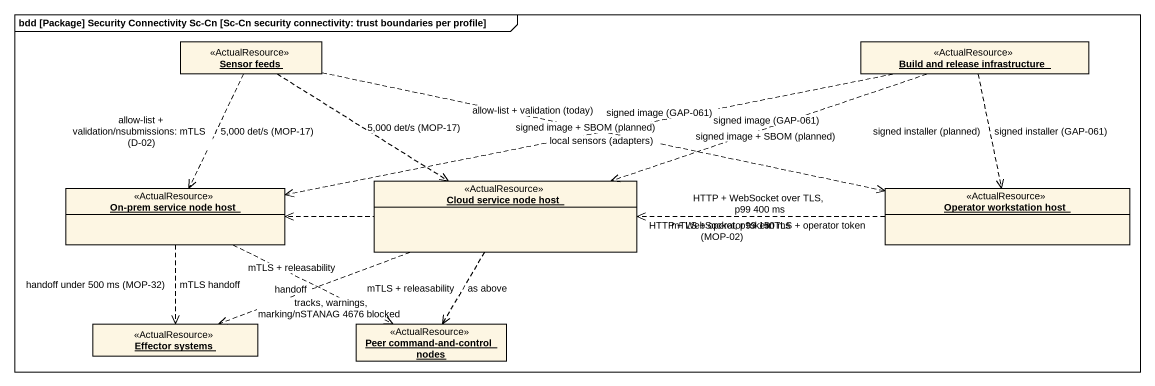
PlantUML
@startuml
mainframe bdd [Package] Security Connectivity Sc-Cn [Sc-Cn security connectivity: trust boundaries per profile]
hide circle
hide empty members
object "Sensor feeds" as Sensor_feeds <<ActualResource>>
object "Build and release infrastructure" as Build_and_release <<ActualResource>>
object "On-prem service node host" as On_prem_service_node_host <<ActualResource>>
object "Cloud service node host" as Cloud_service_node_host <<ActualResource>>
object "Operator workstation host" as Operator_workstation_host <<ActualResource>>
object "Effector systems" as Effector_systems <<ActualResource>>
object "Peer command-and-control nodes" as Peer_command_and_control <<ActualResource>>
Sensor_feeds ..> On_prem_service_node_host : allow-list + validation/nsubmissions: mTLS (D-02)
Sensor_feeds ..> On_prem_service_node_host : 5,000 det/s (MOP-17)
Sensor_feeds ..> Cloud_service_node_host : 5,000 det/s (MOP-17)
Sensor_feeds .right.> Operator_workstation_host : local sensors (adapters)
Sensor_feeds .right.> Operator_workstation_host : allow-list + validation (today)
Build_and_release .left.> On_prem_service_node_host : signed image + SBOM (planned)
Build_and_release .left.> On_prem_service_node_host : signed image (GAP-061)
Build_and_release .left.> Cloud_service_node_host : signed image (GAP-061)
Build_and_release .left.> Cloud_service_node_host : signed image + SBOM (planned)
Build_and_release ..> Operator_workstation_host : signed installer (GAP-061)
Build_and_release ..> Operator_workstation_host : signed installer (planned)
On_prem_service_node_host ..> Effector_systems : handoff under 500 ms (MOP-32)
On_prem_service_node_host ..> Effector_systems : mTLS handoff
On_prem_service_node_host .right.> Peer_command_and_control : mTLS + releasability
On_prem_service_node_host .right.> Peer_command_and_control : tracks, warnings, marking/nSTANAG 4676 blocked
Cloud_service_node_host .left.> Effector_systems : handoff
Cloud_service_node_host ..> Peer_command_and_control : as above
Cloud_service_node_host ..> Peer_command_and_control : mTLS + releasability
Operator_workstation_host .left.> On_prem_service_node_host : mTLS + operator token
Operator_workstation_host .left.> On_prem_service_node_host : HTTP + WebSocket, p99 150 ms (MOP-02)
Operator_workstation_host .left.> Cloud_service_node_host : HTTP + WebSocket over TLS, p99 400 ms
Operator_workstation_host .left.> Cloud_service_node_host : mTLS + operator token
@enduml
